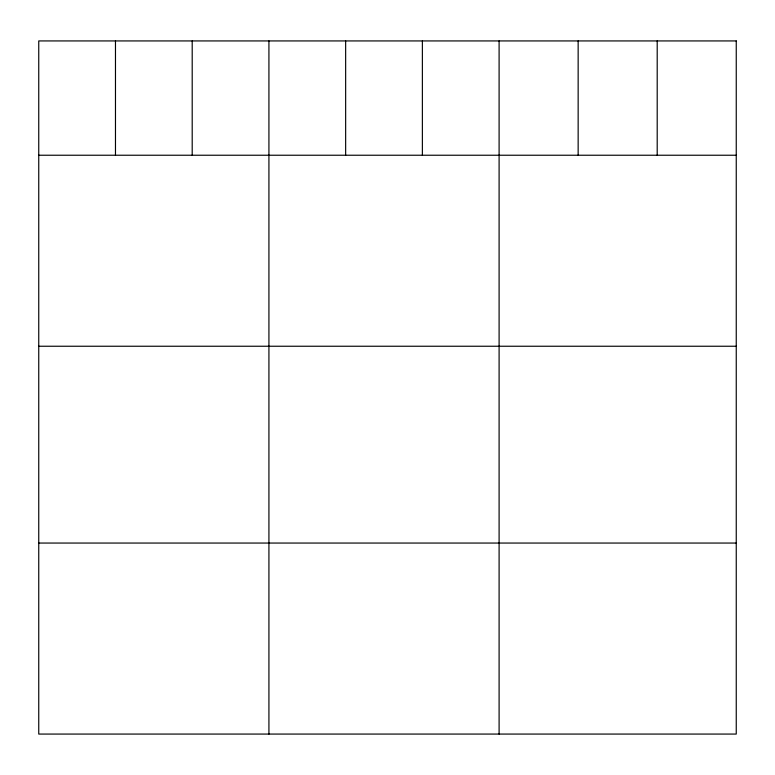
<?xml version="1.0" encoding="UTF-8"?>
<svg xmlns="http://www.w3.org/2000/svg" width="775" height="775" viewBox="0 0 775 775"><rect width="100%" height="100%" fill="white"/><g stroke="black" fill="none" stroke-linecap="round" stroke-linejoin="round"><path stroke-width="1.16" d="M38.75 155.233L736.25 155.233M38.75 346.241L736.25 346.241M38.75 543.052L736.25 543.052M657.2 40.93L657.2 155.233M578.15 40.93L578.15 155.233M499.1 40.93L499.1 734.07M422.375 40.93L422.375 155.233M345.65 40.93L345.65 155.233M268.925 40.93L268.925 734.07M192.2 40.93L192.2 155.233M115.475 40.93L115.475 155.233M736.25 40.93L38.75 40.93L38.75 734.07L736.25 734.07L736.25 40.93"/></g></svg>
